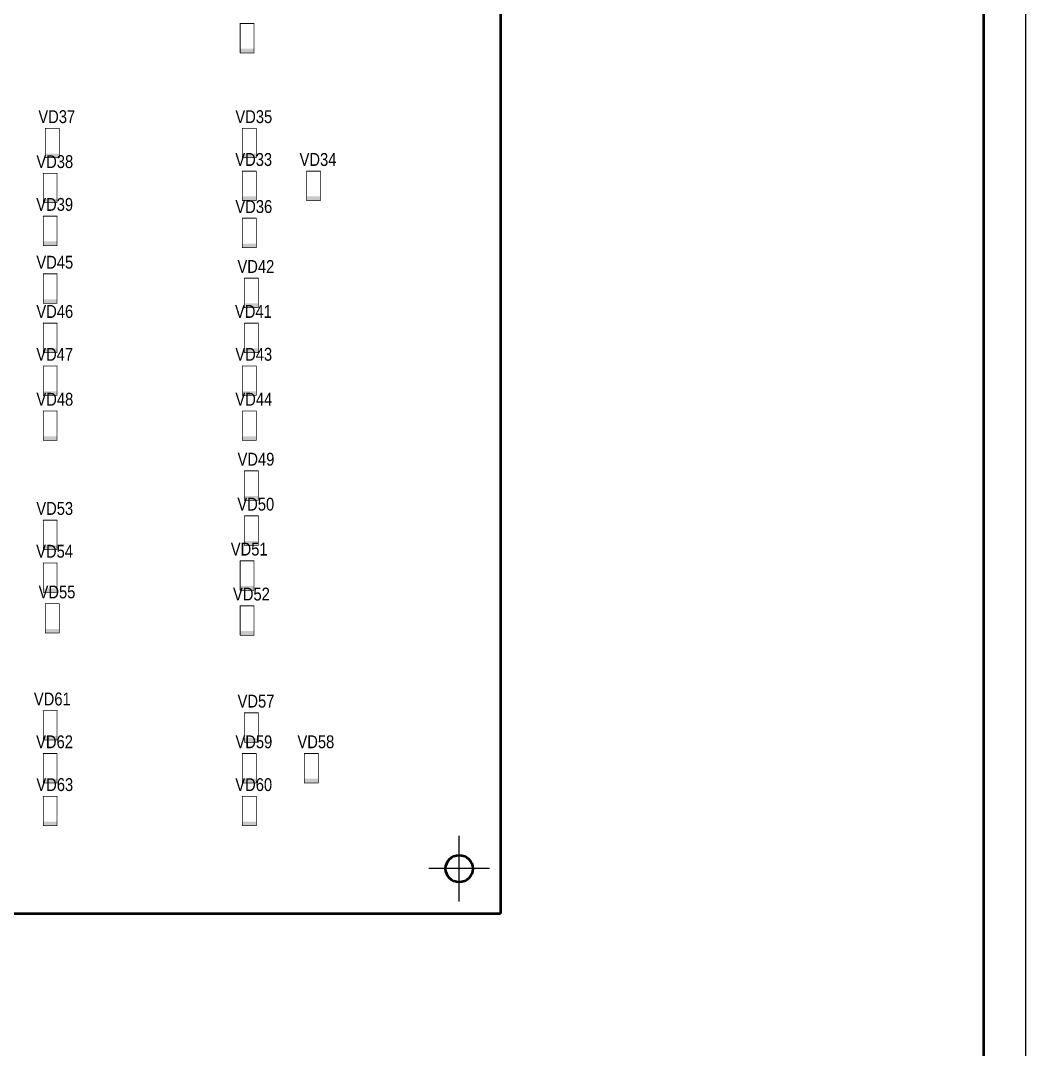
# Model space of a CAD drawing. Header units: millimetres. Extents: x 7140 to 8879, y -16257 to -5062.
# Drawn here: x 7614.4 to 7733.6, y -14770.2 to -14648.2 of the extents above; entities that cross this region are included whole.
import ezdxf

# ---------------------------------------------------------------- set-up
doc = ezdxf.new("R2010")
doc.units = ezdxf.units.MM
doc.linetypes.add('CENTER2', pattern=[28.575, 19.05, -3.175, 3.175, -3.175])
for name, color, linetype in [('BottomOverlay', 54, 'Continuous'), ('BottomSolder', 6, 'Continuous'), ('TONK', 7, 'Continuous'), ('TopOverlay', 2, 'Continuous'), ('Wire', 6, 'Continuous')]:
    doc.layers.add(name, color=color, linetype=linetype)
doc.layers.add('Gate', color=60, linetype='Continuous', lineweight=35)
doc.styles.get("Standard").update_dxf_attribs({"font": 'ARIALN.TTF', "height": 3.4})

msp = doc.modelspace()

# ---------------------------------------------------------------- linework, layer by layer
at = {"layer": 'BottomOverlay'}
for points, const_width in [([(7642.05518, -14648.4982), (7640.40518, -14648.4982)], 0.1), ([(7640.40518, -14651.9982), (7640.40518, -14648.4982)], 0.08), ([(7642.05518, -14651.9982), (7642.05518, -14648.4982)], 0.08), ([(7642.05518, -14651.9982), (7640.40518, -14651.9982)], 0.08), ([(7618.94118, -14660.9442), (7617.29118, -14660.9442)], 0.1), ([(7617.29118, -14664.4442), (7617.29118, -14660.9442)], 0.08), ([(7618.94118, -14664.4442), (7618.94118, -14660.9442)], 0.08), ([(7642.30918, -14660.9442), (7640.65918, -14660.9442)], 0.1), ([(7640.65918, -14664.4442), (7640.65918, -14660.9442)], 0.08), ([(7642.30918, -14664.4442), (7642.30918, -14660.9442)], 0.08), ([(7618.94118, -14664.4442), (7617.29118, -14664.4442)], 0.08), ([(7642.30918, -14664.4442), (7640.65918, -14664.4442)], 0.08), ([(7618.68718, -14666.2782), (7617.03718, -14666.2782)], 0.1), ([(7617.03718, -14669.7782), (7617.03718, -14666.2782)], 0.08), ([(7618.68718, -14669.7782), (7618.68718, -14666.2782)], 0.08), ([(7642.30918, -14666.0242), (7640.65918, -14666.0242)], 0.1), ([(7640.65918, -14669.5242), (7640.65918, -14666.0242)], 0.08), ([(7642.30918, -14669.5242), (7642.30918, -14666.0242)], 0.08), ([(7649.92918, -14666.0242), (7648.27918, -14666.0242)], 0.1), ([(7648.27918, -14669.5242), (7648.27918, -14666.0242)], 0.08), ([(7649.92918, -14669.5242), (7649.92918, -14666.0242)], 0.08), ([(7618.68718, -14669.7782), (7617.03718, -14669.7782)], 0.08), ([(7642.30918, -14669.5242), (7640.65918, -14669.5242)], 0.08), ([(7649.92918, -14669.5242), (7648.27918, -14669.5242)], 0.08), ([(7618.68718, -14671.3582), (7617.03718, -14671.3582)], 0.1), ([(7617.03718, -14674.8582), (7617.03718, -14671.3582)], 0.08), ([(7618.68718, -14674.8582), (7618.68718, -14671.3582)], 0.08), ([(7642.30918, -14671.6122), (7640.65918, -14671.6122)], 0.1), ([(7640.65918, -14675.1122), (7640.65918, -14671.6122)], 0.08), ([(7642.30918, -14675.1122), (7642.30918, -14671.6122)], 0.08), ([(7618.68718, -14674.8582), (7617.03718, -14674.8582)], 0.08), ([(7642.30918, -14675.1122), (7640.65918, -14675.1122)], 0.08), ([(7618.68718, -14678.2162), (7617.03718, -14678.2162)], 0.1), ([(7617.03718, -14681.7162), (7617.03718, -14678.2162)], 0.08), ([(7618.68718, -14681.7162), (7618.68718, -14678.2162)], 0.08), ([(7642.56318, -14678.7242), (7640.91318, -14678.7242)], 0.1), ([(7640.91318, -14682.2242), (7640.91318, -14678.7242)], 0.08), ([(7642.56318, -14682.2242), (7642.56318, -14678.7242)], 0.08), ([(7618.68718, -14681.7162), (7617.03718, -14681.7162)], 0.08), ([(7642.56318, -14682.2242), (7640.91318, -14682.2242)], 0.08), ([(7618.68718, -14684.0582), (7617.03718, -14684.0582)], 0.1), ([(7617.03718, -14687.5582), (7617.03718, -14684.0582)], 0.08), ([(7618.68718, -14687.5582), (7618.68718, -14684.0582)], 0.08), ([(7642.56318, -14684.0582), (7640.91318, -14684.0582)], 0.1), ([(7640.91318, -14687.5582), (7640.91318, -14684.0582)], 0.08), ([(7642.56318, -14687.5582), (7642.56318, -14684.0582)], 0.08), ([(7618.68718, -14687.5582), (7617.03718, -14687.5582)], 0.08), ([(7642.56318, -14687.5582), (7640.91318, -14687.5582)], 0.08), ([(7618.68718, -14689.1382), (7617.03718, -14689.1382)], 0.1), ([(7617.03718, -14692.6382), (7617.03718, -14689.1382)], 0.08), ([(7618.68718, -14692.6382), (7618.68718, -14689.1382)], 0.08), ([(7642.30918, -14689.1382), (7640.65918, -14689.1382)], 0.1), ([(7640.65918, -14692.6382), (7640.65918, -14689.1382)], 0.08), ([(7642.30918, -14692.6382), (7642.30918, -14689.1382)], 0.08), ([(7618.68718, -14692.6382), (7617.03718, -14692.6382)], 0.08), ([(7642.30918, -14692.6382), (7640.65918, -14692.6382)], 0.08), ([(7618.68718, -14694.4722), (7617.03718, -14694.4722)], 0.1), ([(7617.03718, -14697.9722), (7617.03718, -14694.4722)], 0.08), ([(7618.68718, -14697.9722), (7618.68718, -14694.4722)], 0.08), ([(7642.30918, -14694.4722), (7640.65918, -14694.4722)], 0.1), ([(7640.65918, -14697.9722), (7640.65918, -14694.4722)], 0.08), ([(7642.30918, -14697.9722), (7642.30918, -14694.4722)], 0.08), ([(7618.68718, -14697.9722), (7617.03718, -14697.9722)], 0.08), ([(7642.30918, -14697.9722), (7640.65918, -14697.9722)], 0.08), ([(7642.56318, -14701.5842), (7640.91318, -14701.5842)], 0.1), ([(7640.91318, -14705.0842), (7640.91318, -14701.5842)], 0.08), ([(7642.56318, -14705.0842), (7642.56318, -14701.5842)], 0.08), ([(7642.56318, -14705.0842), (7640.91318, -14705.0842)], 0.08), ([(7642.56318, -14706.9182), (7640.91318, -14706.9182)], 0.1), ([(7640.91318, -14710.4182), (7640.91318, -14706.9182)], 0.08), ([(7642.56318, -14710.4182), (7642.56318, -14706.9182)], 0.08), ([(7618.68718, -14707.4262), (7617.03718, -14707.4262)], 0.1), ([(7617.03718, -14710.9262), (7617.03718, -14707.4262)], 0.08), ([(7618.68718, -14710.9262), (7618.68718, -14707.4262)], 0.08), ([(7618.68718, -14710.9262), (7617.03718, -14710.9262)], 0.08), ([(7642.56318, -14710.4182), (7640.91318, -14710.4182)], 0.08), ([(7618.68718, -14712.5062), (7617.03718, -14712.5062)], 0.1), ([(7617.03718, -14716.0062), (7617.03718, -14712.5062)], 0.08), ([(7618.68718, -14716.0062), (7618.68718, -14712.5062)], 0.08), ([(7642.05518, -14712.2522), (7640.40518, -14712.2522)], 0.1), ([(7640.40518, -14715.7522), (7640.40518, -14712.2522)], 0.08), ([(7642.05518, -14715.7522), (7642.05518, -14712.2522)], 0.08), ([(7642.05518, -14715.7522), (7640.40518, -14715.7522)], 0.08), ([(7618.68718, -14716.0062), (7617.03718, -14716.0062)], 0.08), ([(7618.94118, -14717.3322), (7617.29118, -14717.3322)], 0.1), ([(7617.29118, -14720.8322), (7617.29118, -14717.3322)], 0.08), ([(7618.94118, -14720.8322), (7618.94118, -14717.3322)], 0.08), ([(7642.05518, -14717.5862), (7640.40518, -14717.5862)], 0.1), ([(7640.40518, -14721.0862), (7640.40518, -14717.5862)], 0.08), ([(7642.05518, -14721.0862), (7642.05518, -14717.5862)], 0.08), ([(7618.94118, -14720.8322), (7617.29118, -14720.8322)], 0.08), ([(7642.05518, -14721.0862), (7640.40518, -14721.0862)], 0.08), ([(7618.68718, -14730.0322), (7617.03718, -14730.0322)], 0.1), ([(7617.03718, -14733.5322), (7617.03718, -14730.0322)], 0.08), ([(7618.68718, -14733.5322), (7618.68718, -14730.0322)], 0.08), ([(7642.56318, -14730.2862), (7640.91318, -14730.2862)], 0.1), ([(7640.91318, -14733.7862), (7640.91318, -14730.2862)], 0.08), ([(7642.56318, -14733.7862), (7642.56318, -14730.2862)], 0.08), ([(7618.68718, -14733.5322), (7617.03718, -14733.5322)], 0.08), ([(7642.56318, -14733.7862), (7640.91318, -14733.7862)], 0.08), ([(7618.68718, -14735.1122), (7617.03718, -14735.1122)], 0.1), ([(7617.03718, -14738.6122), (7617.03718, -14735.1122)], 0.08), ([(7618.68718, -14738.6122), (7618.68718, -14735.1122)], 0.08), ([(7642.30918, -14735.1122), (7640.65918, -14735.1122)], 0.1), ([(7640.65918, -14738.6122), (7640.65918, -14735.1122)], 0.08), ([(7642.30918, -14738.6122), (7642.30918, -14735.1122)], 0.08), ([(7649.67518, -14735.1122), (7648.02518, -14735.1122)], 0.1), ([(7648.02518, -14738.6122), (7648.02518, -14735.1122)], 0.08), ([(7649.67518, -14738.6122), (7649.67518, -14735.1122)], 0.08), ([(7618.68718, -14738.6122), (7617.03718, -14738.6122)], 0.08), ([(7642.30918, -14738.6122), (7640.65918, -14738.6122)], 0.08), ([(7649.67518, -14738.6122), (7648.02518, -14738.6122)], 0.08), ([(7618.68718, -14740.1922), (7617.03718, -14740.1922)], 0.1), ([(7617.03718, -14743.6922), (7617.03718, -14740.1922)], 0.08), ([(7618.68718, -14743.6922), (7618.68718, -14740.1922)], 0.08), ([(7642.30918, -14740.1922), (7640.65918, -14740.1922)], 0.1), ([(7640.65918, -14743.6922), (7640.65918, -14740.1922)], 0.08), ([(7642.30918, -14743.6922), (7642.30918, -14740.1922)], 0.08), ([(7618.68718, -14743.6922), (7617.03718, -14743.6922)], 0.08), ([(7642.30918, -14743.6922), (7640.65918, -14743.6922)], 0.08)]:
    msp.add_lwpolyline(points, dxfattribs=dict(at, const_width=const_width))
for points, const_width in [([(7640.43018, -14648.4982, -1), (7640.38018, -14648.4982, -1)], 0.05), ([(7640.42518, -14648.4982, -1), (7640.38518, -14648.4982, -1)], 0.04), ([(7642.08018, -14648.4982, -1), (7642.03018, -14648.4982, -1)], 0.05), ([(7642.07518, -14648.4982, -1), (7642.03518, -14648.4982, -1)], 0.04), ([(7640.42518, -14651.9982, -1), (7640.38518, -14651.9982, -1)], 0.04), ([(7640.42518, -14651.9982, -1), (7640.38518, -14651.9982, -1)], 0.04), ([(7642.07518, -14651.9982, -1), (7642.03518, -14651.9982, -1)], 0.04), ([(7642.07518, -14651.9982, -1), (7642.03518, -14651.9982, -1)], 0.04), ([(7617.31618, -14660.9442, -1), (7617.26618, -14660.9442, -1)], 0.05), ([(7617.31118, -14660.9442, -1), (7617.27118, -14660.9442, -1)], 0.04), ([(7618.96618, -14660.9442, -1), (7618.91618, -14660.9442, -1)], 0.05), ([(7618.96118, -14660.9442, -1), (7618.92118, -14660.9442, -1)], 0.04), ([(7640.68418, -14660.9442, -1), (7640.63418, -14660.9442, -1)], 0.05), ([(7640.67918, -14660.9442, -1), (7640.63918, -14660.9442, -1)], 0.04), ([(7642.33418, -14660.9442, -1), (7642.28418, -14660.9442, -1)], 0.05), ([(7642.32918, -14660.9442, -1), (7642.28918, -14660.9442, -1)], 0.04), ([(7617.31118, -14664.4442, -1), (7617.27118, -14664.4442, -1)], 0.04), ([(7617.31118, -14664.4442, -1), (7617.27118, -14664.4442, -1)], 0.04), ([(7618.96118, -14664.4442, -1), (7618.92118, -14664.4442, -1)], 0.04), ([(7618.96118, -14664.4442, -1), (7618.92118, -14664.4442, -1)], 0.04), ([(7640.67918, -14664.4442, -1), (7640.63918, -14664.4442, -1)], 0.04), ([(7640.67918, -14664.4442, -1), (7640.63918, -14664.4442, -1)], 0.04), ([(7642.32918, -14664.4442, -1), (7642.28918, -14664.4442, -1)], 0.04), ([(7642.32918, -14664.4442, -1), (7642.28918, -14664.4442, -1)], 0.04), ([(7617.06218, -14666.2782, -1), (7617.01218, -14666.2782, -1)], 0.05), ([(7617.05718, -14666.2782, -1), (7617.01718, -14666.2782, -1)], 0.04), ([(7618.71218, -14666.2782, -1), (7618.66218, -14666.2782, -1)], 0.05), ([(7618.70718, -14666.2782, -1), (7618.66718, -14666.2782, -1)], 0.04), ([(7640.68418, -14666.0242, -1), (7640.63418, -14666.0242, -1)], 0.05), ([(7640.67918, -14666.0242, -1), (7640.63918, -14666.0242, -1)], 0.04), ([(7642.33418, -14666.0242, -1), (7642.28418, -14666.0242, -1)], 0.05), ([(7642.32918, -14666.0242, -1), (7642.28918, -14666.0242, -1)], 0.04), ([(7648.30418, -14666.0242, -1), (7648.25418, -14666.0242, -1)], 0.05), ([(7648.29918, -14666.0242, -1), (7648.25918, -14666.0242, -1)], 0.04), ([(7649.95418, -14666.0242, -1), (7649.90418, -14666.0242, -1)], 0.05), ([(7649.94918, -14666.0242, -1), (7649.90918, -14666.0242, -1)], 0.04), ([(7617.05718, -14669.7782, -1), (7617.01718, -14669.7782, -1)], 0.04), ([(7617.05718, -14669.7782, -1), (7617.01718, -14669.7782, -1)], 0.04), ([(7618.70718, -14669.7782, -1), (7618.66718, -14669.7782, -1)], 0.04), ([(7618.70718, -14669.7782, -1), (7618.66718, -14669.7782, -1)], 0.04), ([(7640.67918, -14669.5242, -1), (7640.63918, -14669.5242, -1)], 0.04), ([(7640.67918, -14669.5242, -1), (7640.63918, -14669.5242, -1)], 0.04), ([(7642.32918, -14669.5242, -1), (7642.28918, -14669.5242, -1)], 0.04), ([(7642.32918, -14669.5242, -1), (7642.28918, -14669.5242, -1)], 0.04), ([(7648.29918, -14669.5242, -1), (7648.25918, -14669.5242, -1)], 0.04), ([(7648.29918, -14669.5242, -1), (7648.25918, -14669.5242, -1)], 0.04), ([(7649.94918, -14669.5242, -1), (7649.90918, -14669.5242, -1)], 0.04), ([(7649.94918, -14669.5242, -1), (7649.90918, -14669.5242, -1)], 0.04), ([(7617.06218, -14671.3582, -1), (7617.01218, -14671.3582, -1)], 0.05), ([(7617.05718, -14671.3582, -1), (7617.01718, -14671.3582, -1)], 0.04), ([(7618.71218, -14671.3582, -1), (7618.66218, -14671.3582, -1)], 0.05), ([(7618.70718, -14671.3582, -1), (7618.66718, -14671.3582, -1)], 0.04), ([(7640.68418, -14671.6122, -1), (7640.63418, -14671.6122, -1)], 0.05), ([(7640.67918, -14671.6122, -1), (7640.63918, -14671.6122, -1)], 0.04), ([(7642.33418, -14671.6122, -1), (7642.28418, -14671.6122, -1)], 0.05), ([(7642.32918, -14671.6122, -1), (7642.28918, -14671.6122, -1)], 0.04), ([(7617.05718, -14674.8582, -1), (7617.01718, -14674.8582, -1)], 0.04), ([(7617.05718, -14674.8582, -1), (7617.01718, -14674.8582, -1)], 0.04), ([(7618.70718, -14674.8582, -1), (7618.66718, -14674.8582, -1)], 0.04), ([(7618.70718, -14674.8582, -1), (7618.66718, -14674.8582, -1)], 0.04), ([(7640.67918, -14675.1122, -1), (7640.63918, -14675.1122, -1)], 0.04), ([(7640.67918, -14675.1122, -1), (7640.63918, -14675.1122, -1)], 0.04), ([(7642.32918, -14675.1122, -1), (7642.28918, -14675.1122, -1)], 0.04), ([(7642.32918, -14675.1122, -1), (7642.28918, -14675.1122, -1)], 0.04), ([(7617.06218, -14678.2162, -1), (7617.01218, -14678.2162, -1)], 0.05), ([(7617.05718, -14678.2162, -1), (7617.01718, -14678.2162, -1)], 0.04), ([(7618.71218, -14678.2162, -1), (7618.66218, -14678.2162, -1)], 0.05), ([(7618.70718, -14678.2162, -1), (7618.66718, -14678.2162, -1)], 0.04), ([(7640.93818, -14678.7242, -1), (7640.88818, -14678.7242, -1)], 0.05), ([(7640.93318, -14678.7242, -1), (7640.89318, -14678.7242, -1)], 0.04), ([(7642.58818, -14678.7242, -1), (7642.53818, -14678.7242, -1)], 0.05), ([(7642.58318, -14678.7242, -1), (7642.54318, -14678.7242, -1)], 0.04), ([(7617.05718, -14681.7162, -1), (7617.01718, -14681.7162, -1)], 0.04), ([(7617.05718, -14681.7162, -1), (7617.01718, -14681.7162, -1)], 0.04), ([(7618.70718, -14681.7162, -1), (7618.66718, -14681.7162, -1)], 0.04), ([(7618.70718, -14681.7162, -1), (7618.66718, -14681.7162, -1)], 0.04), ([(7640.93318, -14682.2242, -1), (7640.89318, -14682.2242, -1)], 0.04), ([(7640.93318, -14682.2242, -1), (7640.89318, -14682.2242, -1)], 0.04), ([(7642.58318, -14682.2242, -1), (7642.54318, -14682.2242, -1)], 0.04), ([(7642.58318, -14682.2242, -1), (7642.54318, -14682.2242, -1)], 0.04), ([(7617.06218, -14684.0582, -1), (7617.01218, -14684.0582, -1)], 0.05), ([(7617.05718, -14684.0582, -1), (7617.01718, -14684.0582, -1)], 0.04), ([(7618.71218, -14684.0582, -1), (7618.66218, -14684.0582, -1)], 0.05), ([(7618.70718, -14684.0582, -1), (7618.66718, -14684.0582, -1)], 0.04), ([(7640.93818, -14684.0582, -1), (7640.88818, -14684.0582, -1)], 0.05), ([(7640.93318, -14684.0582, -1), (7640.89318, -14684.0582, -1)], 0.04), ([(7642.58818, -14684.0582, -1), (7642.53818, -14684.0582, -1)], 0.05), ([(7642.58318, -14684.0582, -1), (7642.54318, -14684.0582, -1)], 0.04), ([(7617.05718, -14687.5582, -1), (7617.01718, -14687.5582, -1)], 0.04), ([(7617.05718, -14687.5582, -1), (7617.01718, -14687.5582, -1)], 0.04), ([(7618.70718, -14687.5582, -1), (7618.66718, -14687.5582, -1)], 0.04), ([(7618.70718, -14687.5582, -1), (7618.66718, -14687.5582, -1)], 0.04), ([(7640.93318, -14687.5582, -1), (7640.89318, -14687.5582, -1)], 0.04), ([(7640.93318, -14687.5582, -1), (7640.89318, -14687.5582, -1)], 0.04), ([(7642.58318, -14687.5582, -1), (7642.54318, -14687.5582, -1)], 0.04), ([(7642.58318, -14687.5582, -1), (7642.54318, -14687.5582, -1)], 0.04), ([(7617.06218, -14689.1382, -1), (7617.01218, -14689.1382, -1)], 0.05), ([(7617.05718, -14689.1382, -1), (7617.01718, -14689.1382, -1)], 0.04), ([(7618.71218, -14689.1382, -1), (7618.66218, -14689.1382, -1)], 0.05), ([(7618.70718, -14689.1382, -1), (7618.66718, -14689.1382, -1)], 0.04), ([(7640.68418, -14689.1382, -1), (7640.63418, -14689.1382, -1)], 0.05), ([(7640.67918, -14689.1382, -1), (7640.63918, -14689.1382, -1)], 0.04), ([(7642.33418, -14689.1382, -1), (7642.28418, -14689.1382, -1)], 0.05), ([(7642.32918, -14689.1382, -1), (7642.28918, -14689.1382, -1)], 0.04), ([(7617.05718, -14692.6382, -1), (7617.01718, -14692.6382, -1)], 0.04), ([(7617.05718, -14692.6382, -1), (7617.01718, -14692.6382, -1)], 0.04), ([(7618.70718, -14692.6382, -1), (7618.66718, -14692.6382, -1)], 0.04), ([(7618.70718, -14692.6382, -1), (7618.66718, -14692.6382, -1)], 0.04), ([(7640.67918, -14692.6382, -1), (7640.63918, -14692.6382, -1)], 0.04), ([(7640.67918, -14692.6382, -1), (7640.63918, -14692.6382, -1)], 0.04), ([(7642.32918, -14692.6382, -1), (7642.28918, -14692.6382, -1)], 0.04), ([(7642.32918, -14692.6382, -1), (7642.28918, -14692.6382, -1)], 0.04), ([(7617.06218, -14694.4722, -1), (7617.01218, -14694.4722, -1)], 0.05), ([(7617.05718, -14694.4722, -1), (7617.01718, -14694.4722, -1)], 0.04), ([(7618.71218, -14694.4722, -1), (7618.66218, -14694.4722, -1)], 0.05), ([(7618.70718, -14694.4722, -1), (7618.66718, -14694.4722, -1)], 0.04), ([(7640.68418, -14694.4722, -1), (7640.63418, -14694.4722, -1)], 0.05), ([(7640.67918, -14694.4722, -1), (7640.63918, -14694.4722, -1)], 0.04), ([(7642.33418, -14694.4722, -1), (7642.28418, -14694.4722, -1)], 0.05), ([(7642.32918, -14694.4722, -1), (7642.28918, -14694.4722, -1)], 0.04), ([(7617.05718, -14697.9722, -1), (7617.01718, -14697.9722, -1)], 0.04), ([(7617.05718, -14697.9722, -1), (7617.01718, -14697.9722, -1)], 0.04), ([(7618.70718, -14697.9722, -1), (7618.66718, -14697.9722, -1)], 0.04), ([(7618.70718, -14697.9722, -1), (7618.66718, -14697.9722, -1)], 0.04), ([(7640.67918, -14697.9722, -1), (7640.63918, -14697.9722, -1)], 0.04), ([(7640.67918, -14697.9722, -1), (7640.63918, -14697.9722, -1)], 0.04), ([(7642.32918, -14697.9722, -1), (7642.28918, -14697.9722, -1)], 0.04), ([(7642.32918, -14697.9722, -1), (7642.28918, -14697.9722, -1)], 0.04), ([(7640.93818, -14701.5842, -1), (7640.88818, -14701.5842, -1)], 0.05), ([(7640.93318, -14701.5842, -1), (7640.89318, -14701.5842, -1)], 0.04), ([(7642.58818, -14701.5842, -1), (7642.53818, -14701.5842, -1)], 0.05), ([(7642.58318, -14701.5842, -1), (7642.54318, -14701.5842, -1)], 0.04), ([(7640.93318, -14705.0842, -1), (7640.89318, -14705.0842, -1)], 0.04), ([(7640.93318, -14705.0842, -1), (7640.89318, -14705.0842, -1)], 0.04), ([(7642.58318, -14705.0842, -1), (7642.54318, -14705.0842, -1)], 0.04), ([(7642.58318, -14705.0842, -1), (7642.54318, -14705.0842, -1)], 0.04), ([(7640.93818, -14706.9182, -1), (7640.88818, -14706.9182, -1)], 0.05), ([(7640.93318, -14706.9182, -1), (7640.89318, -14706.9182, -1)], 0.04), ([(7642.58818, -14706.9182, -1), (7642.53818, -14706.9182, -1)], 0.05), ([(7642.58318, -14706.9182, -1), (7642.54318, -14706.9182, -1)], 0.04), ([(7617.06218, -14707.4262, -1), (7617.01218, -14707.4262, -1)], 0.05), ([(7617.05718, -14707.4262, -1), (7617.01718, -14707.4262, -1)], 0.04), ([(7618.71218, -14707.4262, -1), (7618.66218, -14707.4262, -1)], 0.05), ([(7618.70718, -14707.4262, -1), (7618.66718, -14707.4262, -1)], 0.04), ([(7617.05718, -14710.9262, -1), (7617.01718, -14710.9262, -1)], 0.04), ([(7617.05718, -14710.9262, -1), (7617.01718, -14710.9262, -1)], 0.04), ([(7618.70718, -14710.9262, -1), (7618.66718, -14710.9262, -1)], 0.04), ([(7618.70718, -14710.9262, -1), (7618.66718, -14710.9262, -1)], 0.04), ([(7640.93318, -14710.4182, -1), (7640.89318, -14710.4182, -1)], 0.04), ([(7640.93318, -14710.4182, -1), (7640.89318, -14710.4182, -1)], 0.04), ([(7642.58318, -14710.4182, -1), (7642.54318, -14710.4182, -1)], 0.04), ([(7642.58318, -14710.4182, -1), (7642.54318, -14710.4182, -1)], 0.04), ([(7617.06218, -14712.5062, -1), (7617.01218, -14712.5062, -1)], 0.05), ([(7617.05718, -14712.5062, -1), (7617.01718, -14712.5062, -1)], 0.04), ([(7618.71218, -14712.5062, -1), (7618.66218, -14712.5062, -1)], 0.05), ([(7618.70718, -14712.5062, -1), (7618.66718, -14712.5062, -1)], 0.04), ([(7640.43018, -14712.2522, -1), (7640.38018, -14712.2522, -1)], 0.05), ([(7640.42518, -14712.2522, -1), (7640.38518, -14712.2522, -1)], 0.04), ([(7642.08018, -14712.2522, -1), (7642.03018, -14712.2522, -1)], 0.05), ([(7642.07518, -14712.2522, -1), (7642.03518, -14712.2522, -1)], 0.04), ([(7640.42518, -14715.7522, -1), (7640.38518, -14715.7522, -1)], 0.04), ([(7640.42518, -14715.7522, -1), (7640.38518, -14715.7522, -1)], 0.04), ([(7642.07518, -14715.7522, -1), (7642.03518, -14715.7522, -1)], 0.04), ([(7642.07518, -14715.7522, -1), (7642.03518, -14715.7522, -1)], 0.04), ([(7617.05718, -14716.0062, -1), (7617.01718, -14716.0062, -1)], 0.04), ([(7617.05718, -14716.0062, -1), (7617.01718, -14716.0062, -1)], 0.04), ([(7618.70718, -14716.0062, -1), (7618.66718, -14716.0062, -1)], 0.04), ([(7618.70718, -14716.0062, -1), (7618.66718, -14716.0062, -1)], 0.04), ([(7617.31618, -14717.3322, -1), (7617.26618, -14717.3322, -1)], 0.05), ([(7617.31118, -14717.3322, -1), (7617.27118, -14717.3322, -1)], 0.04), ([(7618.96618, -14717.3322, -1), (7618.91618, -14717.3322, -1)], 0.05), ([(7618.96118, -14717.3322, -1), (7618.92118, -14717.3322, -1)], 0.04), ([(7640.43018, -14717.5862, -1), (7640.38018, -14717.5862, -1)], 0.05), ([(7640.42518, -14717.5862, -1), (7640.38518, -14717.5862, -1)], 0.04), ([(7642.08018, -14717.5862, -1), (7642.03018, -14717.5862, -1)], 0.05), ([(7642.07518, -14717.5862, -1), (7642.03518, -14717.5862, -1)], 0.04), ([(7617.31118, -14720.8322, -1), (7617.27118, -14720.8322, -1)], 0.04), ([(7617.31118, -14720.8322, -1), (7617.27118, -14720.8322, -1)], 0.04), ([(7618.96118, -14720.8322, -1), (7618.92118, -14720.8322, -1)], 0.04), ([(7618.96118, -14720.8322, -1), (7618.92118, -14720.8322, -1)], 0.04), ([(7640.42518, -14721.0862, -1), (7640.38518, -14721.0862, -1)], 0.04), ([(7640.42518, -14721.0862, -1), (7640.38518, -14721.0862, -1)], 0.04), ([(7642.07518, -14721.0862, -1), (7642.03518, -14721.0862, -1)], 0.04), ([(7642.07518, -14721.0862, -1), (7642.03518, -14721.0862, -1)], 0.04), ([(7617.06218, -14730.0322, -1), (7617.01218, -14730.0322, -1)], 0.05), ([(7617.05718, -14730.0322, -1), (7617.01718, -14730.0322, -1)], 0.04), ([(7618.71218, -14730.0322, -1), (7618.66218, -14730.0322, -1)], 0.05), ([(7618.70718, -14730.0322, -1), (7618.66718, -14730.0322, -1)], 0.04), ([(7640.93818, -14730.2862, -1), (7640.88818, -14730.2862, -1)], 0.05), ([(7640.93318, -14730.2862, -1), (7640.89318, -14730.2862, -1)], 0.04), ([(7642.58818, -14730.2862, -1), (7642.53818, -14730.2862, -1)], 0.05), ([(7642.58318, -14730.2862, -1), (7642.54318, -14730.2862, -1)], 0.04), ([(7617.05718, -14733.5322, -1), (7617.01718, -14733.5322, -1)], 0.04), ([(7617.05718, -14733.5322, -1), (7617.01718, -14733.5322, -1)], 0.04), ([(7618.70718, -14733.5322, -1), (7618.66718, -14733.5322, -1)], 0.04), ([(7618.70718, -14733.5322, -1), (7618.66718, -14733.5322, -1)], 0.04), ([(7640.93318, -14733.7862, -1), (7640.89318, -14733.7862, -1)], 0.04), ([(7640.93318, -14733.7862, -1), (7640.89318, -14733.7862, -1)], 0.04), ([(7642.58318, -14733.7862, -1), (7642.54318, -14733.7862, -1)], 0.04), ([(7642.58318, -14733.7862, -1), (7642.54318, -14733.7862, -1)], 0.04), ([(7617.06218, -14735.1122, -1), (7617.01218, -14735.1122, -1)], 0.05), ([(7617.05718, -14735.1122, -1), (7617.01718, -14735.1122, -1)], 0.04), ([(7618.71218, -14735.1122, -1), (7618.66218, -14735.1122, -1)], 0.05), ([(7618.70718, -14735.1122, -1), (7618.66718, -14735.1122, -1)], 0.04), ([(7640.68418, -14735.1122, -1), (7640.63418, -14735.1122, -1)], 0.05), ([(7640.67918, -14735.1122, -1), (7640.63918, -14735.1122, -1)], 0.04), ([(7642.33418, -14735.1122, -1), (7642.28418, -14735.1122, -1)], 0.05), ([(7642.32918, -14735.1122, -1), (7642.28918, -14735.1122, -1)], 0.04), ([(7648.05018, -14735.1122, -1), (7648.00018, -14735.1122, -1)], 0.05), ([(7648.04518, -14735.1122, -1), (7648.00518, -14735.1122, -1)], 0.04), ([(7649.70018, -14735.1122, -1), (7649.65018, -14735.1122, -1)], 0.05), ([(7649.69518, -14735.1122, -1), (7649.65518, -14735.1122, -1)], 0.04), ([(7617.05718, -14738.6122, -1), (7617.01718, -14738.6122, -1)], 0.04), ([(7617.05718, -14738.6122, -1), (7617.01718, -14738.6122, -1)], 0.04), ([(7618.70718, -14738.6122, -1), (7618.66718, -14738.6122, -1)], 0.04), ([(7618.70718, -14738.6122, -1), (7618.66718, -14738.6122, -1)], 0.04), ([(7640.67918, -14738.6122, -1), (7640.63918, -14738.6122, -1)], 0.04), ([(7640.67918, -14738.6122, -1), (7640.63918, -14738.6122, -1)], 0.04), ([(7642.32918, -14738.6122, -1), (7642.28918, -14738.6122, -1)], 0.04), ([(7642.32918, -14738.6122, -1), (7642.28918, -14738.6122, -1)], 0.04), ([(7648.04518, -14738.6122, -1), (7648.00518, -14738.6122, -1)], 0.04), ([(7648.04518, -14738.6122, -1), (7648.00518, -14738.6122, -1)], 0.04), ([(7649.69518, -14738.6122, -1), (7649.65518, -14738.6122, -1)], 0.04), ([(7649.69518, -14738.6122, -1), (7649.65518, -14738.6122, -1)], 0.04), ([(7617.06218, -14740.1922, -1), (7617.01218, -14740.1922, -1)], 0.05), ([(7617.05718, -14740.1922, -1), (7617.01718, -14740.1922, -1)], 0.04), ([(7618.71218, -14740.1922, -1), (7618.66218, -14740.1922, -1)], 0.05), ([(7618.70718, -14740.1922, -1), (7618.66718, -14740.1922, -1)], 0.04), ([(7640.68418, -14740.1922, -1), (7640.63418, -14740.1922, -1)], 0.05), ([(7640.67918, -14740.1922, -1), (7640.63918, -14740.1922, -1)], 0.04), ([(7642.33418, -14740.1922, -1), (7642.28418, -14740.1922, -1)], 0.05), ([(7642.32918, -14740.1922, -1), (7642.28918, -14740.1922, -1)], 0.04), ([(7617.05718, -14743.6922, -1), (7617.01718, -14743.6922, -1)], 0.04), ([(7617.05718, -14743.6922, -1), (7617.01718, -14743.6922, -1)], 0.04), ([(7618.70718, -14743.6922, -1), (7618.66718, -14743.6922, -1)], 0.04), ([(7618.70718, -14743.6922, -1), (7618.66718, -14743.6922, -1)], 0.04), ([(7640.67918, -14743.6922, -1), (7640.63918, -14743.6922, -1)], 0.04), ([(7640.67918, -14743.6922, -1), (7640.63918, -14743.6922, -1)], 0.04), ([(7642.32918, -14743.6922, -1), (7642.28918, -14743.6922, -1)], 0.04), ([(7642.32918, -14743.6922, -1), (7642.28918, -14743.6922, -1)], 0.04)]:
    msp.add_lwpolyline(points, format="xyb", close=True, dxfattribs=dict(at, const_width=const_width))
for points in [[(7642.05518, -14651.49818), (7642.05518, -14651.99818), (7640.40518, -14651.49818), (7640.40518, -14651.99818)], [(7618.94118, -14663.94418), (7618.94118, -14664.44418), (7617.29118, -14663.94418), (7617.29118, -14664.44418)], [(7642.30918, -14663.94418), (7642.30918, -14664.44418), (7640.65918, -14663.94418), (7640.65918, -14664.44418)], [(7618.68718, -14669.27818), (7618.68718, -14669.77818), (7617.03718, -14669.27818), (7617.03718, -14669.77818)], [(7642.30918, -14669.02418), (7642.30918, -14669.52418), (7640.65918, -14669.02418), (7640.65918, -14669.52418)], [(7649.92918, -14669.02418), (7649.92918, -14669.52418), (7648.27918, -14669.02418), (7648.27918, -14669.52418)], [(7618.68718, -14674.35818), (7618.68718, -14674.85818), (7617.03718, -14674.35818), (7617.03718, -14674.85818)], [(7642.30918, -14674.61218), (7642.30918, -14675.11218), (7640.65918, -14674.61218), (7640.65918, -14675.11218)], [(7618.68718, -14681.21618), (7618.68718, -14681.71618), (7617.03718, -14681.21618), (7617.03718, -14681.71618)], [(7642.56318, -14681.72418), (7642.56318, -14682.22418), (7640.91318, -14681.72418), (7640.91318, -14682.22418)], [(7618.68718, -14687.05818), (7618.68718, -14687.55818), (7617.03718, -14687.05818), (7617.03718, -14687.55818)], [(7642.56318, -14687.05818), (7642.56318, -14687.55818), (7640.91318, -14687.05818), (7640.91318, -14687.55818)], [(7618.68718, -14692.13818), (7618.68718, -14692.63818), (7617.03718, -14692.13818), (7617.03718, -14692.63818)], [(7642.30918, -14692.13818), (7642.30918, -14692.63818), (7640.65918, -14692.13818), (7640.65918, -14692.63818)], [(7618.68718, -14697.47218), (7618.68718, -14697.97218), (7617.03718, -14697.47218), (7617.03718, -14697.97218)], [(7642.30918, -14697.47218), (7642.30918, -14697.97218), (7640.65918, -14697.47218), (7640.65918, -14697.97218)], [(7642.56318, -14704.58418), (7642.56318, -14705.08418), (7640.91318, -14704.58418), (7640.91318, -14705.08418)], [(7618.68718, -14710.42618), (7618.68718, -14710.92618), (7617.03718, -14710.42618), (7617.03718, -14710.92618)], [(7642.56318, -14709.91818), (7642.56318, -14710.41818), (7640.91318, -14709.91818), (7640.91318, -14710.41818)], [(7618.68718, -14715.50618), (7618.68718, -14716.00618), (7617.03718, -14715.50618), (7617.03718, -14716.00618)], [(7642.05518, -14715.25218), (7642.05518, -14715.75218), (7640.40518, -14715.25218), (7640.40518, -14715.75218)], [(7618.94118, -14720.33218), (7618.94118, -14720.83218), (7617.29118, -14720.33218), (7617.29118, -14720.83218)], [(7642.05518, -14720.58618), (7642.05518, -14721.08618), (7640.40518, -14720.58618), (7640.40518, -14721.08618)], [(7618.68718, -14733.03218), (7618.68718, -14733.53218), (7617.03718, -14733.03218), (7617.03718, -14733.53218)], [(7642.56318, -14733.28618), (7642.56318, -14733.78618), (7640.91318, -14733.28618), (7640.91318, -14733.78618)], [(7618.68718, -14738.11218), (7618.68718, -14738.61218), (7617.03718, -14738.11218), (7617.03718, -14738.61218)], [(7642.30918, -14738.11218), (7642.30918, -14738.61218), (7640.65918, -14738.11218), (7640.65918, -14738.61218)], [(7649.67518, -14738.11218), (7649.67518, -14738.61218), (7648.02518, -14738.11218), (7648.02518, -14738.61218)], [(7618.68718, -14743.19218), (7618.68718, -14743.69218), (7617.03718, -14743.19218), (7617.03718, -14743.69218)], [(7642.30918, -14743.19218), (7642.30918, -14743.69218), (7640.65918, -14743.19218), (7640.65918, -14743.69218)]]:
    msp.add_solid(points, dxfattribs=at)
at = {"layer": 'BottomSolder', "lineweight": 50}
for p in [(7671.2932, -14560.5602), (7611.56519, -14754.0777)]:
    msp.add_line(p, (7671.2932, -14754.0777), dxfattribs=at)
at = {"layer": 'Gate', "color": 0, "lineweight": 50}
msp.add_line((7728.57977, -14533.53316), (7728.57977, -14944.04096), dxfattribs=at)
at = {"layer": 'TONK', "linetype": 'CENTER2'}
for p, q in [((7666.39071, -14752.66794), (7666.39071, -14744.88746)), ((7669.99521, -14748.7777), (7662.7862, -14748.7777))]:
    msp.add_line(p, q, dxfattribs=at)
at = {"layer": 'TopOverlay', "lineweight": 50}
msp.add_circle((7666.39071, -14748.7777), 1.61091, dxfattribs=at)
at = {"layer": 'Wire', "color": 0}
msp.add_line((7733.57154, -14528.54044), (7733.57154, -14949.03367), dxfattribs=at)

# ---------------------------------------------------------------- texts
at = {"layer": 'BottomOverlay'}
for s, p in [('VD37', (7616.46357, -14660.3196)), ('VD35', (7639.84172, -14660.3196)), ('VD38', (7616.22604, -14665.6536)), ('VD33', (7639.82905, -14665.3996)), ('VD34', (7647.45611, -14665.3996)), ('VD39', (7616.21393, -14670.7336)), ('VD36', (7639.8426, -14670.9876)), ('VD45', (7616.22605, -14677.5916)), ('VD42', (7640.08585, -14678.0996)), ('VD46', (7616.22692, -14683.4336)), ('VD41', (7639.7939, -14683.4336)), ('VD47', (7616.2159, -14688.5136)), ('VD43', (7639.83538, -14688.5136)), ('VD48', (7616.23236, -14693.8476)), ('VD44', (7639.84244, -14693.8476)), ('VD49', (7640.09626, -14700.9596)), ('VD50', (7640.07589, -14706.2936)), ('VD53', (7616.21966, -14706.8016)), ('VD54', (7616.20137, -14711.8816)), ('VD51', (7639.29223, -14711.6276)), ('VD55', (7616.48638, -14716.7076)), ('VD52', (7639.55878, -14716.9616)), ('VD61', (7615.93056, -14729.4076)), ('VD57', (7640.09823, -14729.6616)), ('VD62', (7616.19711, -14734.4876)), ('VD59', (7639.84859, -14734.4876)), ('VD58', (7647.20125, -14734.4876)), ('VD63', (7616.22599, -14739.5676)), ('VD60', (7639.82822, -14739.5676))]:
    msp.add_text(s, height=1.524, dxfattribs=at).set_placement(p)

doc.saveas('drawing.dxf')
